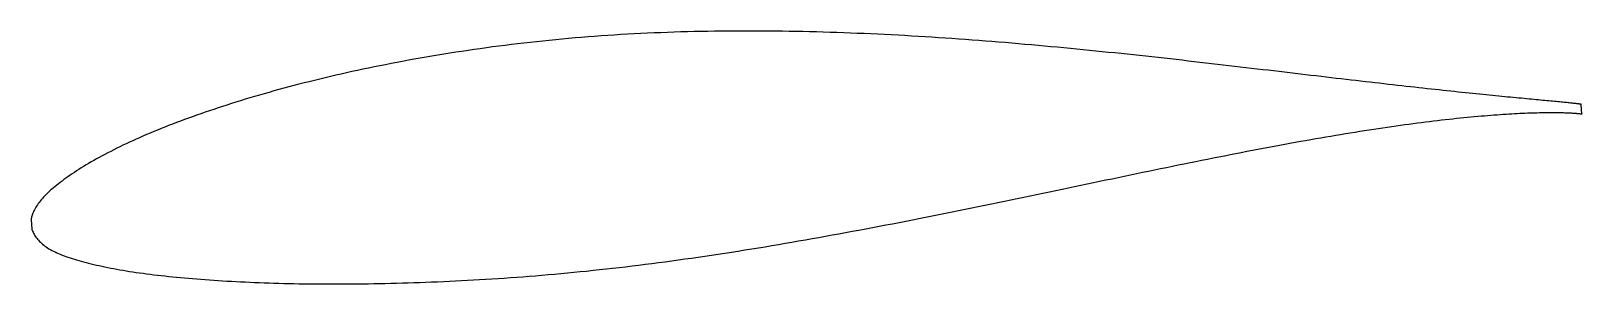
# Model space of a CAD drawing. Header units: metres. Extents: x -24.2 to 49.1, y -4.5 to 7.4.
import ezdxf

# ---------------------------------------------------------------- set-up
doc = ezdxf.new("R2010")
doc.units = ezdxf.units.M

msp = doc.modelspace()

# ---------------------------------------------------------------- linework, layer by layer
msp.add_lwpolyline([(49.097, 3.959), (49.095, 3.96), (49.091, 3.961), (49.084, 3.962), (49.074, 3.964), (49.061, 3.966), (49.045, 3.969), (49.027, 3.971), (49.006, 3.974), (48.981, 3.978), (48.955, 3.981), (48.925, 3.985), (48.892, 3.989), (48.857, 3.993), (48.819, 3.997), (48.778, 4.002), (48.734, 4.007), (48.687, 4.012), (48.638, 4.017), (48.586, 4.023), (48.531, 4.028), (48.473, 4.034), (48.413, 4.04), (48.35, 4.047), (48.284, 4.053), (48.215, 4.06), (48.143, 4.067), (48.069, 4.074), (47.992, 4.081), (47.912, 4.089), (47.83, 4.097), (47.744, 4.105), (47.656, 4.113), (47.566, 4.122), (47.472, 4.13), (47.376, 4.139), (47.277, 4.149), (47.176, 4.158), (47.072, 4.168), (46.965, 4.178), (46.855, 4.188), (46.743, 4.199), (46.628, 4.21), (46.511, 4.221), (46.391, 4.232), (46.268, 4.244), (46.143, 4.256), (46.015, 4.268), (45.884, 4.28), (45.751, 4.293), (45.615, 4.306), (45.477, 4.32), (45.336, 4.334), (45.193, 4.348), (45.047, 4.362), (44.898, 4.377), (44.748, 4.392), (44.594, 4.407), (44.438, 4.423), (44.28, 4.439), (44.119, 4.456), (43.955, 4.472), (43.789, 4.49), (43.621, 4.507), (43.451, 4.525), (43.277, 4.543), (43.102, 4.561), (42.924, 4.58), (42.744, 4.6), (42.561, 4.619), (42.376, 4.639), (42.189, 4.659), (41.999, 4.68), (41.808, 4.701), (41.613, 4.722), (41.417, 4.744), (41.218, 4.766), (41.017, 4.788), (40.814, 4.811), (40.609, 4.834), (40.401, 4.857), (40.192, 4.881), (39.98, 4.905), (39.766, 4.929), (39.55, 4.954), (39.331, 4.979), (39.111, 5.004), (38.889, 5.03), (38.664, 5.056), (38.438, 5.082), (38.209, 5.108), (37.978, 5.135), (37.746, 5.162), (37.511, 5.189), (37.275, 5.217), (37.036, 5.245), (36.796, 5.273), (36.554, 5.302), (36.31, 5.33), (36.064, 5.359), (35.816, 5.389), (35.566, 5.418), (35.315, 5.448), (35.062, 5.478), (34.807, 5.508), (34.55, 5.538), (34.292, 5.568), (34.031, 5.599), (33.769, 5.63), (33.506, 5.661), (33.241, 5.692), (32.974, 5.723), (32.706, 5.755), (32.436, 5.787), (32.164, 5.818), (31.891, 5.85), (31.617, 5.881), (31.34, 5.913), (31.063, 5.945), (30.784, 5.977), (30.504, 6.009), (30.222, 6.041), (29.939, 6.073), (29.654, 6.104), (29.368, 6.136), (29.081, 6.168), (28.793, 6.2), (28.503, 6.231), (28.212, 6.263), (27.92, 6.294), (27.626, 6.325), (27.332, 6.357), (27.036, 6.388), (26.739, 6.418), (26.441, 6.449), (26.142, 6.48), (25.842, 6.51), (25.541, 6.54), (25.238, 6.569), (24.935, 6.599), (24.631, 6.628), (24.326, 6.657), (24.02, 6.686), (23.713, 6.714), (23.406, 6.742), (23.097, 6.77), (22.788, 6.797), (22.477, 6.824), (22.167, 6.851), (21.855, 6.877), (21.542, 6.902), (21.229, 6.927), (20.916, 6.952), (20.601, 6.976), (20.286, 7), (19.971, 7.023), (19.654, 7.046), (19.338, 7.068), (19.021, 7.09), (18.703, 7.111), (18.385, 7.131), (18.066, 7.151), (17.747, 7.171), (17.427, 7.19), (17.108, 7.208), (16.788, 7.225), (16.467, 7.242), (16.146, 7.258), (15.825, 7.273), (15.504, 7.288), (15.183, 7.303), (14.861, 7.316), (14.539, 7.329), (14.217, 7.341), (13.895, 7.352), (13.573, 7.363), (13.251, 7.373), (12.928, 7.381), (12.606, 7.39), (12.284, 7.397), (11.961, 7.404), (11.639, 7.41), (11.317, 7.415), (10.995, 7.419), (10.673, 7.422), (10.352, 7.425), (10.03, 7.426), (9.709, 7.427), (9.388, 7.426), (9.067, 7.425), (8.747, 7.423), (8.426, 7.42), (8.107, 7.416), (7.787, 7.411), (7.468, 7.405), (7.15, 7.398), (6.831, 7.39), (6.514, 7.381), (6.196, 7.371), (5.88, 7.36), (5.564, 7.348), (5.248, 7.335), (4.933, 7.321), (4.619, 7.306), (4.305, 7.29), (3.992, 7.273), (3.679, 7.255), (3.368, 7.235), (3.057, 7.215), (2.747, 7.193), (2.437, 7.171), (2.129, 7.147), (1.821, 7.123), (1.514, 7.098), (1.208, 7.071), (0.903, 7.043), (0.599, 7.015), (0.295, 6.985), (-0.007, 6.954), (-0.308, 6.923), (-0.608, 6.89), (-0.908, 6.856), (-1.206, 6.821), (-1.503, 6.785), (-1.799, 6.749), (-2.094, 6.711), (-2.387, 6.672), (-2.68, 6.633), (-2.971, 6.592), (-3.261, 6.551), (-3.55, 6.508), (-3.838, 6.465), (-4.124, 6.421), (-4.41, 6.377), (-4.693, 6.331), (-4.976, 6.285), (-5.257, 6.237), (-5.536, 6.189), (-5.815, 6.141), (-6.092, 6.091), (-6.367, 6.041), (-6.641, 5.99), (-6.914, 5.939), (-7.185, 5.887), (-7.454, 5.834), (-7.722, 5.781), (-7.988, 5.727), (-8.253, 5.672), (-8.517, 5.617), (-8.778, 5.561), (-9.038, 5.505), (-9.296, 5.448), (-9.553, 5.39), (-9.808, 5.332), (-10.061, 5.273), (-10.313, 5.213), (-10.563, 5.154), (-10.811, 5.093), (-11.057, 5.032), (-11.301, 4.97), (-11.544, 4.909), (-11.784, 4.846), (-12.023, 4.783), (-12.26, 4.72), (-12.495, 4.656), (-12.728, 4.592), (-12.96, 4.527), (-13.189, 4.462), (-13.416, 4.396), (-13.642, 4.33), (-13.865, 4.264), (-14.086, 4.198), (-14.306, 4.131), (-14.523, 4.063), (-14.738, 3.996), (-14.951, 3.928), (-15.162, 3.86), (-15.371, 3.791), (-15.578, 3.723), (-15.783, 3.654), (-15.985, 3.584), (-16.186, 3.515), (-16.384, 3.446), (-16.58, 3.376), (-16.774, 3.306), (-16.965, 3.236), (-17.154, 3.165), (-17.341, 3.095), (-17.526, 3.024), (-17.709, 2.953), (-17.889, 2.882), (-18.067, 2.811), (-18.242, 2.74), (-18.416, 2.669), (-18.586, 2.597), (-18.755, 2.526), (-18.921, 2.454), (-19.085, 2.383), (-19.246, 2.311), (-19.405, 2.24), (-19.562, 2.168), (-19.716, 2.096), (-19.867, 2.024), (-20.017, 1.953), (-20.163, 1.881), (-20.307, 1.809), (-20.449, 1.737), (-20.588, 1.666), (-20.725, 1.594), (-20.859, 1.522), (-20.991, 1.45), (-21.12, 1.379), (-21.247, 1.307), (-21.371, 1.236), (-21.492, 1.165), (-21.611, 1.094), (-21.728, 1.023), (-21.841, 0.952), (-21.953, 0.882), (-22.061, 0.812), (-22.167, 0.743), (-22.271, 0.673), (-22.371, 0.605), (-22.469, 0.536), (-22.565, 0.469), (-22.658, 0.401), (-22.748, 0.335), (-22.836, 0.268), (-22.92, 0.202), (-23.003, 0.137), (-23.082, 0.072), (-23.159, 0.008), (-23.233, -0.056), (-23.305, -0.12), (-23.374, -0.183), (-23.44, -0.246), (-23.503, -0.308), (-23.564, -0.37), (-23.622, -0.432), (-23.677, -0.493), (-23.73, -0.554), (-23.78, -0.614), (-23.827, -0.674), (-23.871, -0.733), (-23.913, -0.792), (-23.952, -0.85), (-23.988, -0.908), (-24.021, -0.965), (-24.052, -1.021), (-24.08, -1.075), (-24.105, -1.129), (-24.128, -1.181), (-24.148, -1.232), (-24.165, -1.28), (-24.18, -1.326), (-24.192, -1.369), (-24.201, -1.407), (-24.209, -1.44), (-24.214, -1.465), (-24.217, -1.482), (-24.182, -1.95), (-24.18, -1.954), (-24.175, -1.965), (-24.167, -1.982), (-24.155, -2.008), (-24.14, -2.044), (-24.121, -2.085), (-24.099, -2.13), (-24.074, -2.178), (-24.047, -2.226), (-24.016, -2.276), (-23.983, -2.325), (-23.947, -2.374), (-23.908, -2.422), (-23.867, -2.47), (-23.822, -2.518), (-23.775, -2.564), (-23.726, -2.61), (-23.673, -2.655), (-23.618, -2.698), (-23.56, -2.742), (-23.5, -2.784), (-23.437, -2.826), (-23.371, -2.866), (-23.302, -2.906), (-23.231, -2.946), (-23.157, -2.984), (-23.08, -3.022), (-23.001, -3.058), (-22.919, -3.095), (-22.834, -3.13), (-22.747, -3.165), (-22.657, -3.199), (-22.564, -3.233), (-22.469, -3.266), (-22.371, -3.299), (-22.27, -3.332), (-22.167, -3.364), (-22.061, -3.395), (-21.953, -3.427), (-21.842, -3.458), (-21.728, -3.489), (-21.611, -3.519), (-21.493, -3.55), (-21.371, -3.58), (-21.247, -3.61), (-21.12, -3.639), (-20.991, -3.668), (-20.859, -3.697), (-20.725, -3.725), (-20.588, -3.753), (-20.449, -3.781), (-20.307, -3.808), (-20.162, -3.835), (-20.015, -3.861), (-19.866, -3.887), (-19.714, -3.912), (-19.56, -3.937), (-19.404, -3.961), (-19.244, -3.985), (-19.083, -4.008), (-18.919, -4.03), (-18.753, -4.053), (-18.584, -4.074), (-18.413, -4.096), (-18.24, -4.116), (-18.064, -4.136), (-17.887, -4.156), (-17.706, -4.175), (-17.524, -4.194), (-17.339, -4.213), (-17.152, -4.23), (-16.963, -4.248), (-16.771, -4.265), (-16.577, -4.281), (-16.381, -4.297), (-16.183, -4.313), (-15.983, -4.328), (-15.78, -4.342), (-15.576, -4.356), (-15.369, -4.37), (-15.16, -4.382), (-14.949, -4.395), (-14.736, -4.407), (-14.521, -4.418), (-14.304, -4.429), (-14.084, -4.44), (-13.863, -4.45), (-13.64, -4.459), (-13.415, -4.468), (-13.188, -4.476), (-12.959, -4.484), (-12.727, -4.492), (-12.495, -4.498), (-12.26, -4.504), (-12.023, -4.51), (-11.784, -4.515), (-11.544, -4.52), (-11.302, -4.524), (-11.058, -4.527), (-10.812, -4.53), (-10.565, -4.532), (-10.315, -4.533), (-10.064, -4.534), (-9.812, -4.534), (-9.557, -4.534), (-9.301, -4.533), (-9.044, -4.531), (-8.784, -4.529), (-8.523, -4.526), (-8.261, -4.523), (-7.997, -4.519), (-7.731, -4.514), (-7.464, -4.508), (-7.196, -4.502), (-6.926, -4.495), (-6.654, -4.488), (-6.381, -4.479), (-6.107, -4.47), (-5.831, -4.461), (-5.554, -4.451), (-5.275, -4.44), (-4.996, -4.428), (-4.715, -4.416), (-4.432, -4.404), (-4.148, -4.39), (-3.863, -4.376), (-3.577, -4.361), (-3.29, -4.345), (-3.001, -4.329), (-2.712, -4.311), (-2.421, -4.293), (-2.129, -4.274), (-1.836, -4.255), (-1.542, -4.234), (-1.247, -4.213), (-0.951, -4.191), (-0.654, -4.168), (-0.356, -4.144), (-0.057, -4.119), (0.243, -4.093), (0.544, -4.067), (0.845, -4.04), (1.148, -4.011), (1.451, -3.982), (1.755, -3.952), (2.06, -3.921), (2.365, -3.889), (2.672, -3.857), (2.979, -3.823), (3.287, -3.788), (3.595, -3.753), (3.904, -3.717), (4.214, -3.68), (4.524, -3.642), (4.835, -3.603), (5.146, -3.564), (5.458, -3.523), (5.77, -3.482), (6.083, -3.44), (6.396, -3.397), (6.71, -3.353), (7.024, -3.309), (7.339, -3.263), (7.653, -3.217), (7.969, -3.17), (8.284, -3.123), (8.6, -3.074), (8.916, -3.025), (9.232, -2.976), (9.549, -2.926), (9.865, -2.875), (10.182, -2.823), (10.499, -2.771), (10.816, -2.718), (11.134, -2.665), (11.451, -2.611), (11.768, -2.556), (12.086, -2.501), (12.403, -2.446), (12.72, -2.39), (13.038, -2.333), (13.355, -2.276), (13.672, -2.218), (13.989, -2.16), (14.306, -2.102), (14.623, -2.043), (14.94, -1.984), (15.256, -1.925), (15.572, -1.865), (15.888, -1.805), (16.204, -1.744), (16.519, -1.683), (16.835, -1.623), (17.149, -1.561), (17.464, -1.5), (17.778, -1.438), (18.091, -1.376), (18.404, -1.314), (18.717, -1.251), (19.029, -1.189), (19.341, -1.126), (19.652, -1.063), (19.963, -1), (20.273, -0.937), (20.583, -0.874), (20.892, -0.811), (21.2, -0.747), (21.507, -0.684), (21.814, -0.621), (22.121, -0.557), (22.426, -0.494), (22.731, -0.43), (23.035, -0.367), (23.338, -0.303), (23.64, -0.24), (23.942, -0.177), (24.242, -0.114), (24.542, -0.052), (24.841, 0.011), (25.139, 0.074), (25.436, 0.136), (25.732, 0.198), (26.027, 0.26), (26.321, 0.321), (26.614, 0.383), (26.906, 0.444), (27.197, 0.505), (27.487, 0.565), (27.776, 0.625), (28.063, 0.685), (28.35, 0.745), (28.635, 0.804), (28.919, 0.863), (29.202, 0.921), (29.483, 0.979), (29.763, 1.037), (30.042, 1.093), (30.32, 1.15), (30.596, 1.206), (30.871, 1.262), (31.145, 1.317), (31.417, 1.372), (31.688, 1.426), (31.958, 1.479), (32.226, 1.532), (32.492, 1.585), (32.757, 1.637), (33.021, 1.688), (33.283, 1.739), (33.543, 1.789), (33.802, 1.838), (34.06, 1.887), (34.315, 1.936), (34.569, 1.983), (34.822, 2.03), (35.073, 2.076), (35.322, 2.122), (35.569, 2.167), (35.815, 2.211), (36.059, 2.254), (36.301, 2.297), (36.542, 2.339), (36.78, 2.381), (37.017, 2.421), (37.252, 2.461), (37.485, 2.5), (37.717, 2.539), (37.946, 2.577), (38.174, 2.614), (38.4, 2.65), (38.623, 2.685), (38.845, 2.72), (39.065, 2.754), (39.283, 2.788), (39.499, 2.82), (39.713, 2.852), (39.924, 2.883), (40.134, 2.914), (40.342, 2.943), (40.548, 2.972), (40.751, 3), (40.953, 3.027), (41.152, 3.054), (41.349, 3.08), (41.544, 3.105), (41.737, 3.13), (41.928, 3.153), (42.116, 3.176), (42.302, 3.198), (42.486, 3.22), (42.668, 3.241), (42.848, 3.261), (43.025, 3.281), (43.2, 3.299), (43.372, 3.317), (43.543, 3.335), (43.711, 3.351), (43.876, 3.367), (44.04, 3.382), (44.201, 3.397), (44.359, 3.411), (44.515, 3.424), (44.669, 3.437), (44.821, 3.449), (44.969, 3.46), (45.116, 3.471), (45.26, 3.481), (45.402, 3.49), (45.541, 3.499), (45.677, 3.508), (45.811, 3.516), (45.943, 3.523), (46.072, 3.53), (46.198, 3.536), (46.323, 3.542), (46.444, 3.547), (46.563, 3.551), (46.679, 3.556), (46.793, 3.559), (46.904, 3.563), (47.012, 3.565), (47.118, 3.568), (47.222, 3.57), (47.322, 3.572), (47.42, 3.573), (47.515, 3.574), (47.608, 3.574), (47.698, 3.574), (47.785, 3.574), (47.87, 3.574), (47.952, 3.573), (48.031, 3.572), (48.108, 3.57), (48.182, 3.569), (48.253, 3.567), (48.321, 3.565), (48.387, 3.562), (48.45, 3.56), (48.51, 3.557), (48.568, 3.554), (48.623, 3.551), (48.674, 3.548), (48.724, 3.545), (48.77, 3.542), (48.814, 3.539), (48.855, 3.535), (48.893, 3.532), (48.928, 3.529), (48.96, 3.526), (48.99, 3.522), (49.017, 3.519), (49.041, 3.516), (49.062, 3.513), (49.081, 3.511), (49.096, 3.508), (49.109, 3.506), (49.119, 3.504), (49.126, 3.503), (49.131, 3.502), (49.132, 3.501)], close=True)

doc.saveas('drawing.dxf')
